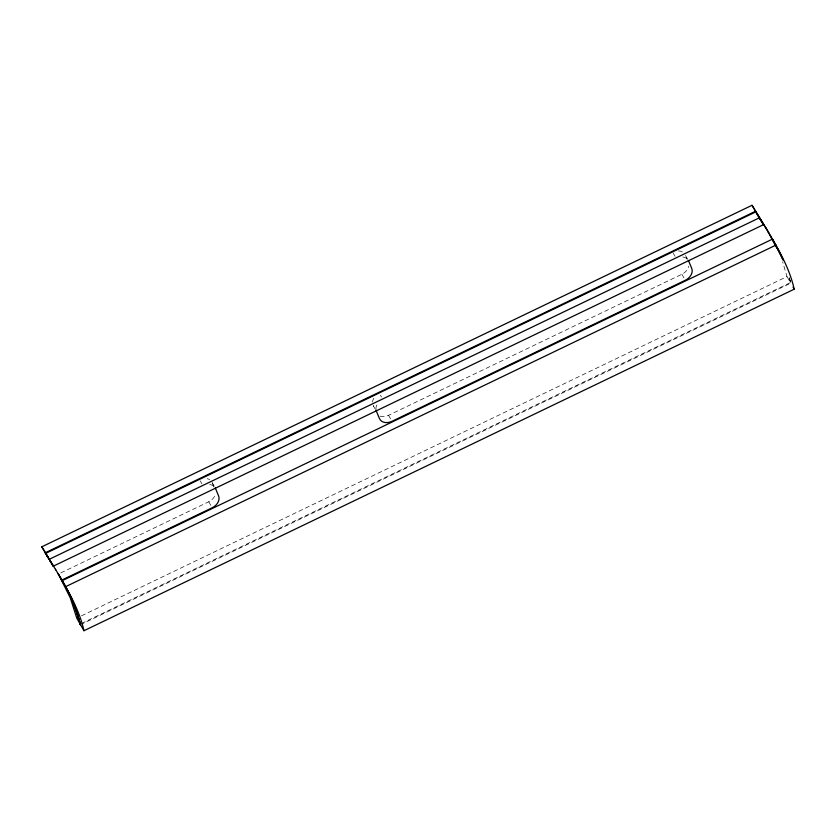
<?xml version="1.0" encoding="UTF-8"?>
<svg xmlns="http://www.w3.org/2000/svg" width="836" height="836" viewBox="0 0 836 836"><rect width="100%" height="100%" fill="white"/><g stroke="black" fill="none" stroke-linecap="round" stroke-linejoin="round"><path stroke-width="0.63" stroke-dasharray="4.18 3.13" d="M60.767 572.932L208.749 501.767A10.523 7.921 -29.8 0 0 215.291 494.64M380.066 416.129A10.523 7.921 -29.8 0 0 388.541 415.314L681.883 274.26A10.523 7.921 -29.8 0 0 688.634 266.245M81.458 615.839L786.99 276.58L782.642 261.856M81.364 623.552L790.428 282.589L790.762 283.185L81.698 624.147M786.99 276.58L789.853 281.586M687.589 259.16L685.238 255.022L686.952 259.16M673.147 252.984L675.07 256.359M681.883 274.26L684.454 278.764M380.443 395.167L381.519 397.048M388.541 415.314L390.903 419.442M374.894 408.564L373.18 405.554L374.309 408.396M212.104 482.539L214.392 486.542M200.232 480.878L201.946 483.877M208.749 501.767L211.111 505.895M212.292 482.999L214.016 487.127M789.518 278.189L790.762 283.185L790.051 280.217M789.174 277.583L790.114 281.335M682.793 257.018A10.523 7.921 -29.8 0 1 687.464 259.191M678.393 250.946A10.523 7.921 -29.8 0 1 683.44 252.639M375.928 408.992A10.523 7.921 -29.8 0 1 378.123 402.983M372.511 402.158A10.523 7.921 -29.8 0 1 374.695 396.975M209.669 484.525A10.523 7.921 -29.8 0 1 214.329 486.698M207.171 478.683A10.523 7.921 -29.8 0 1 209.637 479.676"/><path stroke-width="1.25" d="M759.496 217.82L763.456 224.685L53.222 566.212L41.8 546.807L752.034 205.28L767.312 230.224L776.759 247.884M46.095 554.258L45.238 552.815L755.472 211.289L758.325 215.949M45.572 553.411L755.817 211.884L756.852 213.577M49.01 559.42L759.245 217.893L763.456 224.685M55.427 569.264L61.843 580.069L212.187 507.776A10.523 7.921 -29.8 0 0 218.593 495.884L215.531 488.548A10.523 7.921 -29.8 0 0 215.228 487.9M772.433 239.138L62.188 580.665C71.415 596.371 79.963 612.819 83.966 630.72L794.2 289.193C790.208 271.282 781.66 254.844 772.433 239.138L781.555 256.683M65.626 586.673L775.86 245.147M45.74 553.171L49.439 559.608M48.906 558.751L53.222 566.212M757.907 215.27L763.435 224.163M45.478 552.742L41.8 546.807M50.63 561.562L46.534 554.926M47.318 556.201L48.99 558.929M50.285 560.966L53.201 565.69M45.238 552.815L48.08 557.476M763.09 223.567L766.006 228.343M45.75 553.662L46.617 555.104M52.856 565.094L55.772 569.87M765.661 227.737L768.566 232.554M768.221 231.959L771.095 236.828M57.987 573.486L60.85 578.355M770.75 236.222L773.572 241.155M60.505 577.749L63.327 582.682M752.034 205.28L759.245 217.893M793.05 287.187L794.2 289.193M83.966 630.72L76.755 618.107L70.328 597.991L58.415 574.06M61.843 580.069L63.64 583.235M63.296 582.64L65.072 585.827M773.227 240.549L775.975 245.533M62.993 582.075L65.741 587.06M64.727 585.221L66.472 588.439M775.641 244.927L778.306 249.974M65.396 586.464L68.071 591.501M66.128 587.833L67.841 591.073M67.507 590.467L71.729 599.109M777.961 249.379L782.642 259.076M67.726 590.906L70.297 596.016M68.834 593.121L72.941 601.847M69.952 595.42L76.18 609.987L80.528 624.711L73.756 604M781.973 257.582L783.175 260.309M72.053 599.997L77.487 614.209L80.183 624.116L78.688 618.212M72.596 601.241L74.101 604.595M74.864 606.779L77.832 615.306M688.352 260.393A10.523 7.921 -29.8 0 1 688.665 261.031L691.727 268.377A10.523 7.921 -29.8 0 1 685.311 280.269L391.979 421.323A10.523 7.921 -29.8 0 1 379.46 418.533L376.399 411.187A10.523 7.921 -29.8 0 1 376.001 409.776"/></g></svg>
